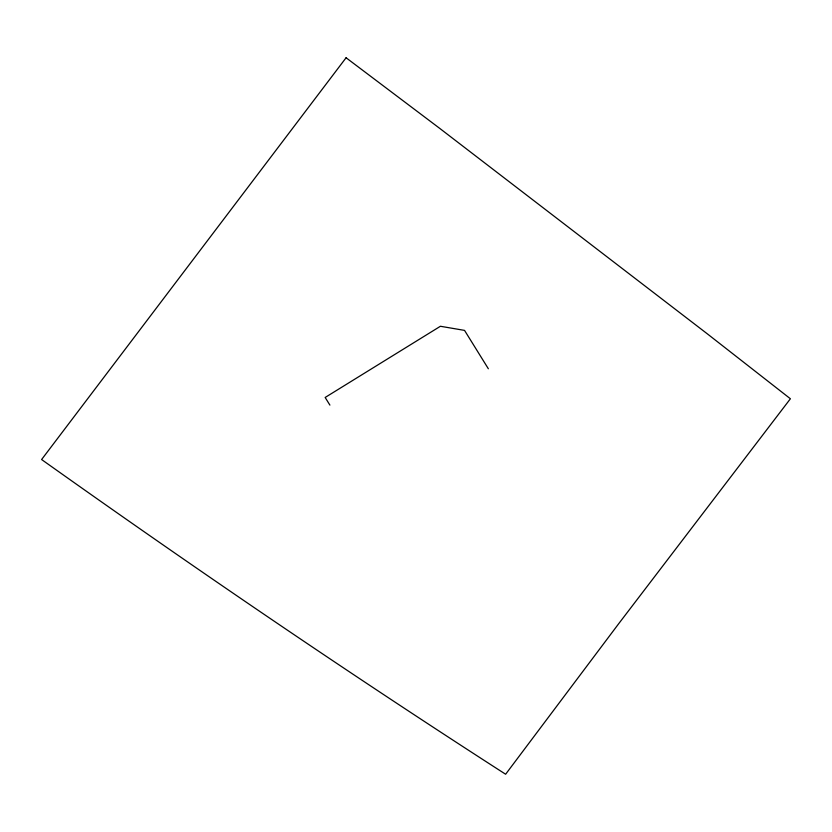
<?xml version="1.0" encoding="UTF-8"?>
<svg xmlns="http://www.w3.org/2000/svg" width="832" height="832" viewBox="0 0 832 832"><rect width="100%" height="100%" fill="white"/><g stroke="black" fill="none" stroke-linecap="round" stroke-linejoin="round"><path stroke-width="1.25" d="M488.353 368.763L464.537 330.387L440.409 326.269L325.156 397.467L329.909 405.111M346.081 57.762L41.6 459.534C193.929 567.84 348.442 673.098 505.627 774.238L618.873 623.47L790.4 398.767L707.512 333.986L439.691 128.357L346.081 57.762"/></g></svg>
